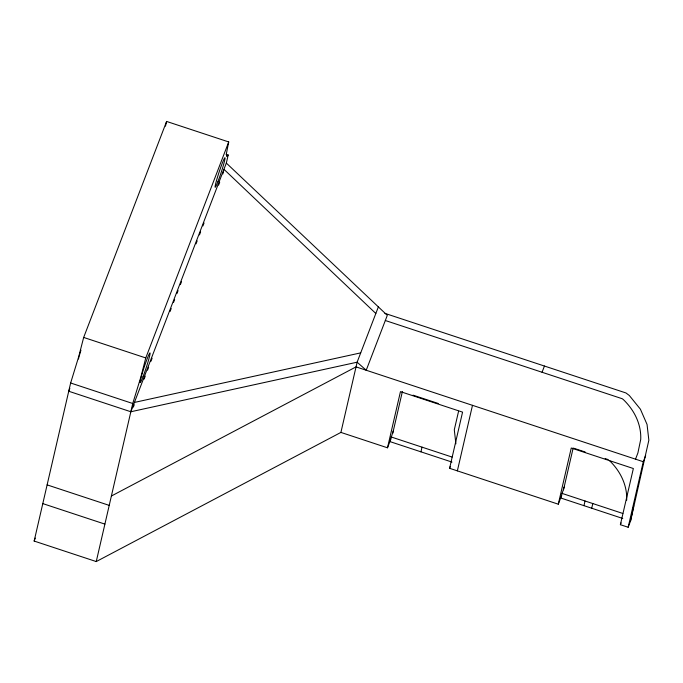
<?xml version="1.0" encoding="UTF-8"?>
<svg xmlns="http://www.w3.org/2000/svg" width="683" height="683" viewBox="0 0 683 683"><rect width="100%" height="100%" fill="white"/><g stroke="black" fill="none" stroke-linecap="round" stroke-linejoin="round"><path stroke-width="1.02" d="M226.193 154.315L228.199 154.981L226.662 156.484L226.321 154.025L228.711 141.944L166.601 121.437L83.668 337.436L78.776 356.466L70.639 383.001L34.15 541.056L96.252 561.563L340.911 432.416L387.492 447.8L400.46 391.624L462.57 412.131L449.602 468.307L558.284 504.191L571.253 448.014L633.354 468.521L620.386 524.698L628.155 527.259L630.537 521.044L633.722 505.779M630.537 521.044L648.85 440.236L647.049 424.442L640.398 409.185L629.342 395.517L625.978 392.964L384.888 313.36M96.252 561.563L132.741 403.508L140.877 376.973L145.769 357.943L228.711 141.944M222.863 173.986L223.939 169.299L375.829 313.48M69.837 388.379L68.735 391.248L130.837 411.755L226.329 163.083L228.199 154.981M340.911 432.416L357.124 362.195L378.365 306.898M393.348 430.683L389.882 441.577L451.984 462.084M392.699 433.492L402.381 391.547M420.933 451.83L422.017 447.152M458.575 411.251L454.297 429.795L455.894 443.839M457.362 470.869L472.491 405.326M564.141 487.073L560.675 497.975L622.776 518.482M563.492 489.882L573.174 447.937M583.956 505.668L585.041 500.98M591.726 508.229L592.801 503.55M628.155 527.259L643.284 461.725L645.674 455.51M165.482 126.15L166.601 121.437M34.15 541.056L35.294 538.067M133.339 407.111L134.235 404.78M144.079 379.133L145.231 376.154M147.519 370.186L148.663 367.198M150.96 361.23L152.104 358.251M170.058 311.499L171.202 308.511M173.491 302.543L174.635 299.564M176.931 293.596L178.075 290.608M180.372 284.64L181.516 281.661M196.03 243.857L197.174 240.877M199.462 234.909L200.614 231.921M202.902 225.953L204.046 222.974M218.56 185.17L219.713 182.19M387.492 447.8L390.907 438.913M449.602 468.307L450.285 466.532M542.054 372.261L544.436 366.037M558.284 504.191L561.691 495.312M635.523 459.164L637.905 452.94L640.731 439.374A65.551 53.095 13 0 0 623.391 399.615L622.222 398.727L385.323 320.506M620.386 524.698L621.069 522.922M111.389 496.02L356.048 366.882L643.284 461.725M134.423 402.432L360.709 352.872M130.837 411.755L357.124 362.195L366.225 370.237L387.304 315.35L226.329 163.083M413.036 395.158L438.247 403.482M574.096 448.338L585.118 451.975M605.164 458.592L608.169 459.582M390.958 436.898L452.069 457.072M561.75 493.297L622.853 513.471M83.668 337.436L145.769 357.943M70.639 383.001L132.741 403.508M47.118 484.879L109.229 505.386M42.798 503.602L104.9 524.109M609.347 460.479A65.551 53.095 13 0 1 626.687 500.229M78.46 359.01A15.564 1.033 -71.7 0 1 78.887 357.286M79.151 356.304A15.564 1.033 -71.7 0 1 80.944 350.208M218.005 181.388A15.564 1.033 -71.7 0 0 225.014 157.824A15.564 1.033 -71.7 0 0 217.16 178.28A15.564 1.033 -71.7 0 0 218.005 181.388M143.054 376.598A15.564 1.033 -71.7 0 0 150.055 353.026A15.564 1.033 -71.7 0 0 142.201 373.481A15.564 1.033 -71.7 0 0 143.054 376.598"/></g></svg>
